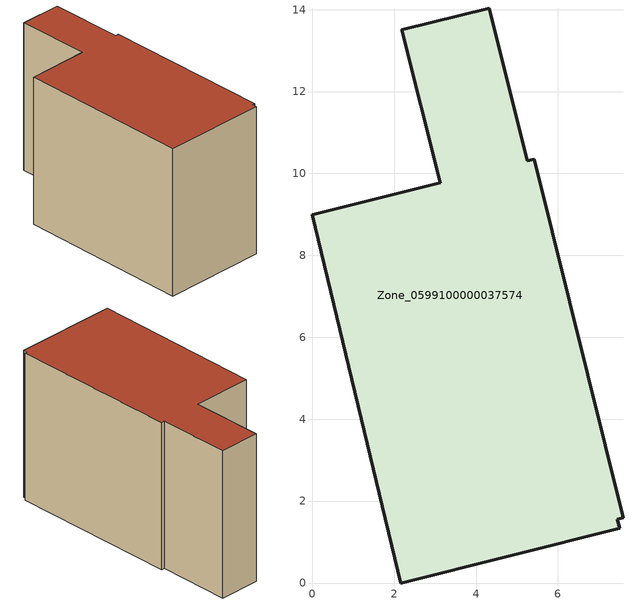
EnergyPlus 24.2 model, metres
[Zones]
Zone_0599100000037574
 floor ground (C_G): 7.59,1.59 7.45,1.56 7.5,1.33 2.16,0 0,8.99 3.12,9.77 2.19,13.51 4.32,14.04 5.25,10.31 5.42,10.35 z0
 wall outside (C_F): 7.59,1.59 5.42,10.35 5.25,10.31 4.32,14.04 2.19,13.51 3.12,9.77 0,8.99 2.16,0 7.5,1.33 7.45,1.56 7.59,1.59 z0:7.96
 roof outside (C_R): 7.45,1.56 7.59,1.59 5.42,10.35 5.25,10.31 4.32,14.04 2.19,13.51 3.12,9.77 0,8.99 2.16,0 7.5,1.33 z7.96
[BUILDING]
Pand.0599100000037574: North Axis=0; Terrain=City; Loads Convergence Tolerance Value=0.04; Temperature Convergence Tolerance Value=0.4; Solar Distribution=FullExterior; Maximum Number of Warmup Days=25; Minimum Number of Warmup Days=1
[Site:Location]
Rotterdam.The.Hague.AP_ZH_NLD Design_Conditions: Latitude=51.96; Longitude=4.45; Time Zone=1; Elevation=-4.5
[SITE:GROUNDTEMPERATURE:BUILDINGSURFACE]
18, 18, 18, 18, 18, 18, 18, 18, 18, 18, 18, 18
[MATERIAL] Thermal Absorptance=0.9; Solar Absorptance=0.7; Visible Absorptance=0.7
Name | Roughness | Thickness | Conductivity | Density | Specific Heat
G.TC.1975-1991 | MediumSmooth | 0.15 | 0.288461 | 540 | 1210
F.TC.1975-1991 | Rough | 0.3 | 0.230769 | 1920 | 840
R.TC.1975-1991 | MediumRough | 0.2 | 0.153846 | 1500 | 1000
[CONSTRUCTION]
C_G: G.TC.1975-1991
C_F: F.TC.1975-1991
C_R: R.TC.1975-1991
[ZONE]
Zone_0599100000037574: Type=1; Multiplier=1; Ceiling Height=Autocalculate; Volume=Autocalculate; Floor Area=autocalculate; Part of Total Floor Area=Yes
[ZONEINFILTRATION:DESIGNFLOWRATE]
Infil_Zone_0599100000037574: Zone or ZoneList or Space or SpaceList=Zone_0599100000037574; Schedule=AlwaysOn; Design Flow Rate Calculation Method=Flow/Area; Flow Rate per Floor Area=0.003; Constant Term Coefficient=1; Temperature Term Coefficient=0; Velocity Term Coefficient=0; Velocity Squared Term Coefficient=0
[HVACTEMPLATE:ZONE:IDEALLOADSAIRSYSTEM]
Zone_0599100000037574: Maximum Heating Supply Air Temperature=50; Minimum Cooling Supply Air Temperature=13; Maximum Heating Supply Air Humidity Ratio=0.0156; Minimum Cooling Supply Air Humidity Ratio=0.0077; Heating Limit=NoLimit; Cooling Limit=NoLimit; Dehumidification Control Type=ConstantSensibleHeatRatio; Cooling Sensible Heat Ratio=0.7; Dehumidification Setpoint=60; Humidification Control Type=None; Humidification Setpoint=30; Outdoor Air Method=None; Outdoor Air Flow Rate per Person=0.00944; Outdoor Air Flow Rate per Zone Floor Area=0; Outdoor Air Flow Rate per Zone=0; Demand Controlled Ventilation Type=None; Outdoor Air Economizer Type=NoEconomizer; Heat Recovery Type=None; Sensible Heat Recovery Effectiveness=0.7; Latent Heat Recovery Effectiveness=0.65
[ZONECONTROL:THERMOSTAT]
ThermostatControl_Zone_0599100000037574: Zone or ZoneList=Zone_0599100000037574; Control Type Schedule=DualSetpointControlType; Control 1=Thermostat_Zone_0599100000037574; Temperature Difference Between Cutout And Setpoint=0
[THERMOSTATSETPOINT:DUALSETPOINT]
Thermostat_Zone_0599100000037574: Heating Setpoint Temperature Schedule=HeatingSetpoint_Zone_0599100000037574; Cooling Setpoint Temperature Schedule=CoolingSetpoint_Zone_0599100000037574
[SCHEDULE:COMPACT]
HeatingSetpoint_Zone_0599100000037574: Through: 12/31, For: AllDays, Until: 24:00, 21
CoolingSetpoint_Zone_0599100000037574: Through: 12/31, For: AllDays, Until: 24:00, 24
DualSetpointControlType: Through: 12/31, For: AllDays, Until: 24:00, 4
AlwaysOn: Through: 12/31, For: AllDays, Until: 24:00, 1
